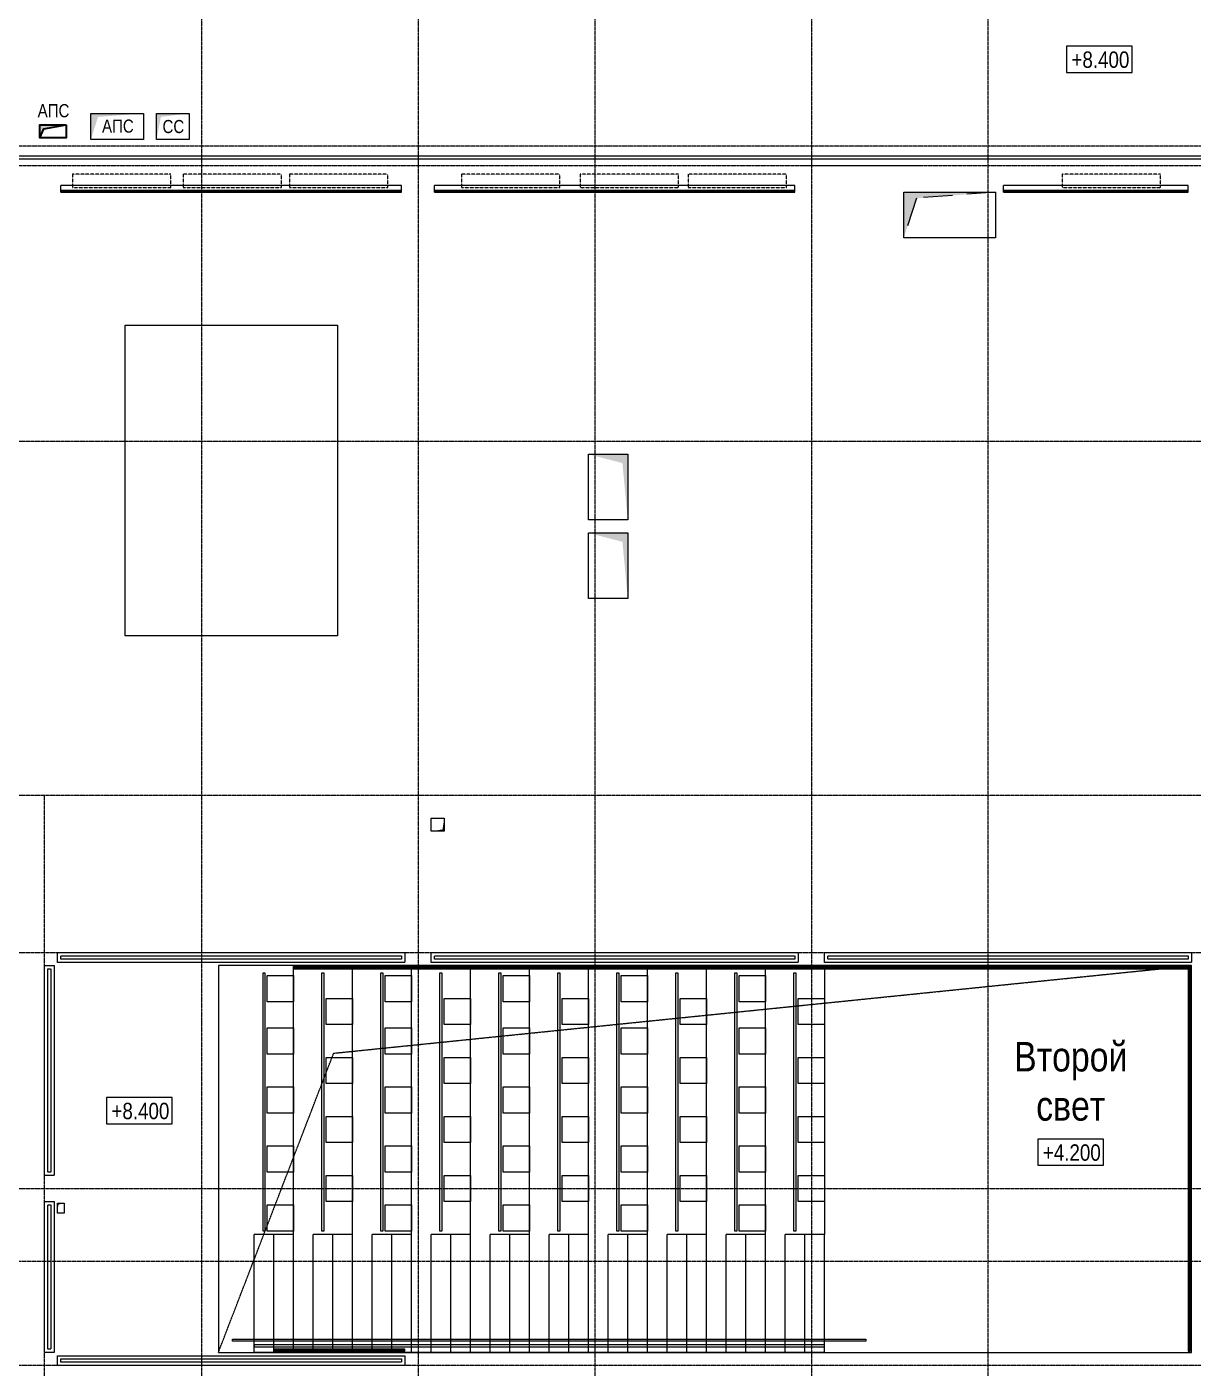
# Model space of a CAD drawing. Header units: millimetres. Extents: x -231292 to 573618, y -153144 to 564035.
# Drawn here: x -151243 to -133450, y 237355 to 257815 of the extents above; entities that cross this region are included whole.
import ezdxf
from ezdxf.enums import TextEntityAlignment as Align

# ---------------------------------------------------------------- set-up
doc = ezdxf.new("R2010")
doc.units = ezdxf.units.MM
for name, pattern in [('CENTER2', [28.575, 19.05, -3.175, 3.175, -3.175]), ('DASHED', [19.05, 12.7, -6.35]), ('HIDDEN', [9.525, 6.35, -3.175]), ('HIDDEN2', [4.7625, 3.175, -1.5875])]:
    doc.linetypes.add(name, pattern=pattern)
doc.layers.get('0').update_dxf_attribs({"color": 250})
doc.layers.add('_Оборудование СС', color=250, linetype='Continuous')
doc.layers.add('АИ_Стены_расчет', color=250, linetype='Continuous')
for name, color, linetype, lineweight in [('АР_Кровля_разуклонка', 250, 'Continuous', 9), ('АР_Мебель', 250, 'Continuous', 5), ('АР_Отметка', 7, 'Continuous', 13), ('АР_Отопительные приборы', 250, 'HIDDEN2', 0), ('АР_Разрезы марка', 250, 'Continuous', 13), ('АР_Стены ЖБ', 250, 'Continuous', 35), ('ВК_Шахты', 5, 'Continuous', 9), ('ДШ_КР', 130, 'Continuous', 35), ('Зашивки ГКЛ на всю высоту', 250, 'Continuous', 0), ('ЛК_Открытая', 250, 'Continuous', 5), ('ОВ_Классы', 250, 'Continuous', 0), ('ОВ_Кондиционирование', 250, 'Continuous', 5), ('ОВ_Шахты', 250, 'Continuous', 5), ('ОВ_Шахты_блок 4.1', 250, 'Continuous', 5), ('ПБ_Шторы', 250, 'Continuous', 5), ('РД_Ограждения', 250, 'Continuous', 5), ('РД_Оси_100', 250, 'Continuous', 0), ('СС_Отверстия', 250, 'Continuous', 9)]:
    doc.layers.add(name, color=color, linetype=linetype, lineweight=lineweight)
doc.styles.add('Arial_Narrow_08', font='ARIALN.TTF', dxfattribs={"width": 0.8})
doc.styles.add('style1', font='ARIALN.TTF')

# ---------------------------------------------------------------- blocks, each defined once
blk = doc.blocks.new('СОШ_2200_АР_ОСИ_М100_28.05.24')
at = {"layer": 'РД_Оси_100', "linetype": 'CENTER2'}
for p, q in [((73200, -6155), (73200, 139938.679)), ((79200, -6155), (79200, 139938.679)), ((85200, -6155), (85200, 139938.679)), ((-5954.958, 96300), (119910, 96300)), ((-5954.958, 90900), (119910, 90900)), ((70800, -6155), (70800, 90900)), ((-5954.958, 88500), (119910, 88500)), ((-5954.958, 84900), (119910, 84900)), ((119910, 82200), (-5954.958, 82200))]:
    blk.add_line(p, q, dxfattribs=at)
for points in [[(76500, 139938.679), (76500, -6155)], [(82500, 139938.679), (82500, -6155)], [(119910, 100950), (119410, 100800), (-5454.958, 100800), (-5954.958, 100950)], [(119910, 100350), (119410, 100500), (-5454.958, 100500), (-5954.958, 100350)]]:
    blk.add_lwpolyline(points, dxfattribs=at)
blk = doc.blocks.new('Отметка_план')
at = {"color": 7}
blk.add_lwpolyline([(0, 0), (10, 0), (10, 4), (0, 4)], close=True, dxfattribs=at)
at = {"style": 'Arial_Narrow_08', "width": 0.8}
blk.add_attdef('OTMG', text='', height=2.5, dxfattribs=at).set_placement((9.06, 0.7), align=Align.RIGHT)
blk = doc.blocks.new('otv')
at = {"linetype": 'Continuous'}
blk.add_lwpolyline([(0, -1), (0, 0), (1, 0), (1, -1)], close=True, dxfattribs=at)
blk.add_solid([(0, -1), (0, 0), (0.135, -0.137), (1, 0)], dxfattribs=at)
blk = doc.blocks.new('otv пунктир')
at = {"linetype": 'HIDDEN', "ltscale": 0.07}
blk.add_lwpolyline([(0, 0), (0, 1), (1, 1), (1, 0)], close=True, dxfattribs=at)
blk.add_lwpolyline([(0, 1), (0.135, 0.137), (1, 0)], dxfattribs=at)
blk = doc.blocks.new('sreg')
at = {"layer": 'АИ_Стены_расчет', "lineweight": 30, "true_color": 0xeb00eb}
h = blk.add_hatch(color=6, dxfattribs=at)
h.dxf.hatch_style = 1
h.paths.add_polyline_path([(187370, 78695), (187370, 78495), (187431, 78634), (187770, 78695)])
at = {"layer": 'АИ_Стены_расчет', "color": 6, "lineweight": 30, "true_color": 0xeb00eb}
blk.add_lwpolyline([(187770, 78695), (187770, 78495), (187370, 78495), (187370, 78695)], close=True, dxfattribs=at)
blk.add_lwpolyline([(187370, 78495), (187431, 78634), (187770, 78695)], dxfattribs=at)
blk = doc.blocks.new('Bottom_R_1500')
at = {"layer": 'АР_Отопительные приборы'}
blk.add_lwpolyline([(-750, -100), (750, -100), (750, 100), (-750, 100)], close=True, dxfattribs=at)

msp = doc.modelspace()

# ---------------------------------------------------------------- hatches: boundary and pattern name
at = {"layer": 'РД_Ограждения'}
h = msp.add_hatch(dxfattribs=at)
h.set_pattern_fill('ANSI31', color=256)
h.set_pattern_definition([(45, (-1505498.1033, 346430.098), (-2.24506403, 2.24506403), [])])
h.paths.add_polyline_path([(-147174.956, 243445.168), (-133524.956, 243445.168), (-133524.956, 237645.167), (-133524.956, 237615.167), (-133494.956, 237615.167), (-133494.956, 243475.168), (-147174.956, 243475.168)])
h = msp.add_hatch(dxfattribs=at)
h.set_pattern_fill('ANSI31', color=256)
h.set_pattern_definition([(45, (-1498489.6558, 331755.8047), (-2.24506403, 2.24506403), [])])
h.paths.add_polyline_path([(-147474.956, 237645.167), (-147474.956, 237615.167), (-145475.698, 237615.167), (-145475.698, 237645.167)])

# ---------------------------------------------------------------- linework, layer by layer
at = {"layer": 'АР_Кровля_разуклонка', "linetype": 'HIDDEN', "lineweight": 0}
msp.add_lwpolyline([(-149744.956, 253265.168), (-146504.956, 253265.168), (-146504.956, 248525.168), (-149744.956, 248525.168)], close=True, dxfattribs=at)
at = {"layer": 'АР_Мебель'}
msp.add_line((-137631.946, 255695.168), (-139363.726, 255695.168), dxfattribs=at)
for points in [[(-147574.956, 242945.168), (-147574.956, 243345.168), (-147174.956, 243345.168), (-147174.956, 242945.168)], [(-145774.956, 242945.168), (-145774.956, 243345.168), (-145374.956, 243345.168), (-145374.956, 242945.168)], [(-143974.956, 242945.168), (-143974.956, 243345.168), (-143574.956, 243345.168), (-143574.956, 242945.168)], [(-142174.956, 242945.168), (-142174.956, 243345.168), (-141774.956, 243345.168), (-141774.956, 242945.168)], [(-140374.956, 242945.168), (-140374.956, 243345.168), (-139974.956, 243345.168), (-139974.956, 242945.168)], [(-146674.956, 242595.168), (-146674.956, 242995.168), (-146274.956, 242995.168), (-146274.956, 242595.168)], [(-144874.956, 242595.168), (-144874.956, 242995.168), (-144474.956, 242995.168), (-144474.956, 242595.168)], [(-143074.956, 242595.168), (-143074.956, 242995.168), (-142674.956, 242995.168), (-142674.956, 242595.168)], [(-141274.956, 242595.168), (-141274.956, 242995.168), (-140874.956, 242995.168), (-140874.956, 242595.168)], [(-139474.956, 242595.168), (-139474.956, 242995.168), (-139074.956, 242995.168), (-139074.956, 242595.168)], [(-147574.956, 242145.168), (-147574.956, 242545.168), (-147174.956, 242545.168), (-147174.956, 242145.168)], [(-145774.956, 242145.168), (-145774.956, 242545.168), (-145374.956, 242545.168), (-145374.956, 242145.168)], [(-143974.956, 242145.168), (-143974.956, 242545.168), (-143574.956, 242545.168), (-143574.956, 242145.168)], [(-142174.956, 242145.168), (-142174.956, 242545.168), (-141774.956, 242545.168), (-141774.956, 242145.168)], [(-140374.956, 242145.168), (-140374.956, 242545.168), (-139974.956, 242545.168), (-139974.956, 242145.168)], [(-146674.956, 241695.168), (-146674.956, 242095.168), (-146274.956, 242095.168), (-146274.956, 241695.168)], [(-144874.956, 241695.168), (-144874.956, 242095.168), (-144474.956, 242095.168), (-144474.956, 241695.168)], [(-143074.956, 241695.168), (-143074.956, 242095.168), (-142674.956, 242095.168), (-142674.956, 241695.168)], [(-141274.956, 241695.168), (-141274.956, 242095.168), (-140874.956, 242095.168), (-140874.956, 241695.168)], [(-139474.956, 241695.168), (-139474.956, 242095.168), (-139074.956, 242095.168), (-139074.956, 241695.168)], [(-147574.956, 241245.168), (-147574.956, 241645.168), (-147174.956, 241645.168), (-147174.956, 241245.168)], [(-145774.956, 241245.168), (-145774.956, 241645.168), (-145374.956, 241645.168), (-145374.956, 241245.168)], [(-143974.956, 241245.168), (-143974.956, 241645.168), (-143574.956, 241645.168), (-143574.956, 241245.168)], [(-142174.956, 241245.168), (-142174.956, 241645.168), (-141774.956, 241645.168), (-141774.956, 241245.168)], [(-140374.956, 241245.168), (-140374.956, 241645.168), (-139974.956, 241645.168), (-139974.956, 241245.168)], [(-146674.956, 240795.168), (-146674.956, 241195.168), (-146274.956, 241195.168), (-146274.956, 240795.168)], [(-144874.956, 240795.168), (-144874.956, 241195.168), (-144474.956, 241195.168), (-144474.956, 240795.168)], [(-143074.956, 240795.168), (-143074.956, 241195.168), (-142674.956, 241195.168), (-142674.956, 240795.168)], [(-141274.956, 240795.168), (-141274.956, 241195.168), (-140874.956, 241195.168), (-140874.956, 240795.168)], [(-139474.956, 240795.168), (-139474.956, 241195.168), (-139074.956, 241195.168), (-139074.956, 240795.168)], [(-147574.956, 240345.168), (-147574.956, 240745.168), (-147174.956, 240745.168), (-147174.956, 240345.168)], [(-145774.956, 240345.168), (-145774.956, 240745.168), (-145374.956, 240745.168), (-145374.956, 240345.168)], [(-143974.956, 240345.168), (-143974.956, 240745.168), (-143574.956, 240745.168), (-143574.956, 240345.168)], [(-142174.956, 240345.168), (-142174.956, 240745.168), (-141774.956, 240745.168), (-141774.956, 240345.168)], [(-140374.956, 240345.168), (-140374.956, 240745.168), (-139974.956, 240745.168), (-139974.956, 240345.168)], [(-146674.956, 239895.168), (-146674.956, 240295.168), (-146274.956, 240295.168), (-146274.956, 239895.168)], [(-144874.956, 239895.168), (-144874.956, 240295.168), (-144474.956, 240295.168), (-144474.956, 239895.168)], [(-143074.956, 239895.168), (-143074.956, 240295.168), (-142674.956, 240295.168), (-142674.956, 239895.168)], [(-141274.956, 239895.168), (-141274.956, 240295.168), (-140874.956, 240295.168), (-140874.956, 239895.168)], [(-139474.956, 239895.168), (-139474.956, 240295.168), (-139074.956, 240295.168), (-139074.956, 239895.168)], [(-147574.956, 239445.168), (-147574.956, 239845.168), (-147174.956, 239845.168), (-147174.956, 239445.168)], [(-145774.956, 239445.168), (-145774.956, 239845.168), (-145374.956, 239845.168), (-145374.956, 239445.168)], [(-143974.956, 239445.168), (-143974.956, 239845.168), (-143574.956, 239845.168), (-143574.956, 239445.168)], [(-142174.956, 239445.168), (-142174.956, 239845.168), (-141774.956, 239845.168), (-141774.956, 239445.168)], [(-140374.956, 239445.168), (-140374.956, 239845.168), (-139974.956, 239845.168), (-139974.956, 239445.168)]]:
    msp.add_lwpolyline(points, close=True, dxfattribs=at)
at = {"layer": 'АР_Разрезы марка', "linetype": 'DASHED', "lineweight": 0}
msp.add_line((-103430.135, 238984.637), (-224293.848, 238984.637), dxfattribs=at)
at = {"layer": 'АР_Стены ЖБ', "linetype": 'HIDDEN', "lineweight": 0}
msp.add_lwpolyline([(-148320.879, 237595.173), (-146561.885, 242159.368), (-133474.879, 243495.173)], dxfattribs=at)
at = {"layer": 'АР_Стены ЖБ', "lineweight": 5}
msp.add_lwpolyline([(-148319.879, 237595.173), (-133474.879, 237595.173), (-133474.879, 243495.173), (-148319.879, 243495.173)], close=True, dxfattribs=at)
at = {"layer": 'ДШ_КР', "lineweight": 0}
msp.add_lwpolyline([(-184374.956, 255845.168), (-106819.956, 255845.168), (-106819.956, 255795.168), (-184374.956, 255795.168)], close=True, dxfattribs=at)
at = {"layer": 'Зашивки ГКЛ на всю высоту', "color": 82, "linetype": 'Continuous', "lineweight": 0, "true_color": 0x21d605}
for p, q in [((-145524.959, 255395.324), (-150724.959, 255395.167)), ((-150724.956, 255295.167), (-150724.959, 255395.167)), ((-145524.956, 255295.324), (-145524.959, 255395.324)), ((-139524.959, 255395.324), (-145024.959, 255395.167)), ((-145024.956, 255295.167), (-145024.959, 255395.167)), ((-139524.956, 255295.324), (-139524.959, 255395.324)), ((-136344.953, 255295.167), (-136344.953, 255395.167)), ((-133524.956, 255395.167), (-136344.953, 255395.167)), ((-133524.956, 255295.167), (-133524.956, 255395.167)), ((-145524.957, 255320.324), (-150724.957, 255320.167)), ((-150724.957, 255320.167), (-145524.957, 255320.324)), ((-145524.956, 255307.824), (-150724.956, 255307.667)), ((-150724.956, 255307.667), (-145524.956, 255307.824)), ((-150724.956, 255295.167), (-145524.956, 255295.324)), ((-139524.956, 255320.324), (-145024.956, 255320.167)), ((-145024.956, 255320.167), (-139524.956, 255320.324)), ((-139524.956, 255307.824), (-145024.956, 255307.667)), ((-145024.956, 255307.667), (-139524.956, 255307.824)), ((-145024.956, 255295.167), (-139524.956, 255295.324)), ((-133524.956, 255320.167), (-136344.953, 255320.167)), ((-136344.953, 255320.167), (-133524.956, 255320.167)), ((-133524.956, 255307.667), (-136344.953, 255307.667)), ((-136344.953, 255307.667), (-133524.956, 255307.667)), ((-136344.953, 255295.167), (-133524.956, 255295.167))]:
    msp.add_line(p, q, dxfattribs=at)
at = {"layer": 'ЛК_Открытая', "lineweight": 13}
for p, q in [((-146274.956, 239395.165), (-146274.956, 243495.165)), ((-145374.956, 239395.165), (-145374.956, 243495.165)), ((-144474.956, 239395.165), (-144474.956, 243495.165)), ((-143574.956, 239395.165), (-143574.956, 243495.165)), ((-142674.956, 239395.165), (-142674.956, 243495.165)), ((-141774.956, 239395.165), (-141774.956, 243495.165)), ((-140874.956, 239395.165), (-140874.956, 243495.165)), ((-139974.956, 239395.165), (-139974.956, 243495.165)), ((-147174.956, 239395.165), (-147774.956, 239395.165)), ((-147774.956, 237595.165), (-147774.956, 239395.165)), ((-147474.956, 237595.165), (-147474.956, 239395.165)), ((-147174.956, 237595.165), (-147174.956, 239395.165)), ((-146274.956, 239395.165), (-146874.956, 239395.165)), ((-146874.956, 237595.165), (-146874.956, 239395.165)), ((-146574.956, 237595.165), (-146574.956, 239395.165)), ((-146274.956, 237595.165), (-146274.956, 239395.165)), ((-145374.956, 239395.165), (-145974.956, 239395.165)), ((-145974.956, 237595.165), (-145974.956, 239395.165)), ((-145674.956, 237595.165), (-145674.956, 239395.165)), ((-145374.956, 237595.165), (-145374.956, 239395.165)), ((-144474.956, 239395.165), (-145074.956, 239395.165)), ((-145074.956, 237595.165), (-145074.956, 239395.165)), ((-144774.956, 237595.165), (-144774.956, 239395.165)), ((-144474.956, 237595.165), (-144474.956, 239395.165)), ((-143574.956, 239395.165), (-144174.956, 239395.165)), ((-144174.956, 237595.165), (-144174.956, 239395.165)), ((-143874.956, 237595.165), (-143874.956, 239395.165)), ((-143574.956, 237595.165), (-143574.956, 239395.165)), ((-142674.956, 239395.165), (-143274.956, 239395.165)), ((-143274.956, 237595.165), (-143274.956, 239395.165)), ((-142974.956, 237595.165), (-142974.956, 239395.165)), ((-142674.956, 237595.165), (-142674.956, 239395.165)), ((-142374.956, 237595.165), (-142374.956, 239395.165)), ((-142074.956, 237595.165), (-142074.956, 239395.165)), ((-141774.956, 237595.165), (-141774.956, 239395.165)), ((-141474.956, 237595.165), (-141474.956, 239395.165)), ((-141174.956, 237595.165), (-141174.956, 239395.165)), ((-140874.956, 237595.165), (-140874.956, 239395.165)), ((-140574.956, 237595.165), (-140574.956, 239395.165)), ((-140274.956, 237595.165), (-140274.956, 239395.165)), ((-139974.956, 237595.165), (-139974.956, 239395.165)), ((-139674.956, 237595.165), (-139674.956, 239395.165)), ((-139374.956, 237595.165), (-139374.956, 239395.165)), ((-139074.956, 237595.165), (-139074.956, 239395.165)), ((-139074.956, 237595.165), (-147774.956, 237595.165))]:
    msp.add_line(p, q, dxfattribs=at)
for points in [[(-147174.956, 239395.165), (-147174.956, 243495.165), (-139074.956, 243495.165), (-139074.956, 239395.165), (-139674.956, 239395.165)], [(-146274.956, 239395.165), (-146874.956, 239395.165)], [(-145374.956, 239395.165), (-145974.956, 239395.165)], [(-144474.956, 239395.165), (-145074.956, 239395.165)], [(-143574.956, 239395.165), (-144174.956, 239395.165)], [(-142674.956, 239395.165), (-143274.956, 239395.165)], [(-141774.956, 239395.165), (-142374.956, 239395.165)], [(-140874.956, 239395.165), (-141474.956, 239395.165)], [(-139974.956, 239395.165), (-140574.956, 239395.165)]]:
    msp.add_lwpolyline(points, dxfattribs=at)
at = {"layer": 'ЛК_Открытая'}
msp.add_lwpolyline([(-147774.956, 238495.165, 0, 150, 0), (-147308.707, 238495.165, 0, 0, 0), (-139074.956, 238495.165, 0, 0, 0)], format="xyseb", dxfattribs=at)
at = {"layer": 'ПБ_Шторы', "linetype": 'HIDDEN'}
for points in [[(-145474.956, 243695.168), (-145474.956, 243545.168), (-150774.956, 243545.168), (-150774.956, 243695.168)], [(-139474.956, 243695.168), (-139474.956, 243545.168), (-145074.956, 243545.168), (-145074.956, 243695.168)], [(-133474.956, 243695.168), (-133474.956, 243545.168), (-139074.956, 243545.168), (-139074.956, 243695.168)], [(-145524.956, 243645.168), (-145524.956, 243595.168), (-150724.956, 243595.168), (-150724.956, 243645.168)], [(-139524.956, 243645.168), (-139524.956, 243595.168), (-145024.956, 243595.168), (-145024.956, 243645.168)], [(-133524.956, 243645.168), (-133524.956, 243595.168), (-139024.956, 243595.168), (-139024.956, 243645.168)], [(-150974.956, 239895.168), (-150824.956, 239895.168), (-150824.956, 237595.167), (-150974.956, 237595.167)], [(-150924.956, 239845.168), (-150874.956, 239845.168), (-150874.956, 237645.167), (-150924.956, 237645.167)], [(-145474.956, 237545.167), (-145474.956, 237395.167), (-150774.956, 237395.167), (-150774.956, 237545.167)], [(-145524.956, 237495.167), (-145524.956, 237445.167), (-150724.956, 237445.167), (-150724.956, 237495.167)]]:
    msp.add_lwpolyline(points, close=True, dxfattribs=at)
at = {"layer": 'ПБ_Шторы', "linetype": 'HIDDEN', "elevation": -133.85}
for points in [[(-150974.956, 243495.168), (-150824.956, 243495.168), (-150824.956, 240295.168), (-150974.956, 240295.168)], [(-150924.956, 243445.168), (-150874.956, 243445.168), (-150874.956, 240345.168), (-150924.956, 240345.168)]]:
    msp.add_lwpolyline(points, close=True, dxfattribs=at)
at = {"layer": 'РД_Ограждения'}
for points in [[(-147174.956, 243445.168), (-133524.956, 243445.168), (-133524.956, 237645.167), (-133524.956, 237645.167), (-133524.956, 237615.167), (-133494.956, 237615.167), (-133494.956, 243475.168), (-147174.956, 243475.168), (-147174.956, 243445.168)], [(-147639.956, 239445.167), (-147639.956, 243385.168), (-147609.956, 243385.168), (-147609.956, 239445.167)], [(-146739.956, 239445.167), (-146739.956, 243385.168), (-146709.956, 243385.168), (-146709.956, 239445.167)], [(-145839.956, 239445.167), (-145839.956, 243385.168), (-145809.956, 243385.168), (-145809.956, 239445.167)], [(-144939.956, 239445.167), (-144939.956, 243385.168), (-144909.956, 243385.168), (-144909.956, 239445.167)], [(-144039.956, 239445.167), (-144039.956, 243385.168), (-144009.956, 243385.168), (-144009.956, 239445.167)], [(-143139.956, 239445.167), (-143139.956, 243385.168), (-143109.956, 243385.168), (-143109.956, 239445.167)], [(-142239.956, 239445.167), (-142239.956, 243385.168), (-142209.956, 243385.168), (-142209.956, 239445.167)], [(-141339.956, 239445.167), (-141339.956, 243385.168), (-141309.956, 243385.168), (-141309.956, 239445.167)], [(-140439.956, 239445.167), (-140439.956, 243385.168), (-140409.956, 243385.168), (-140409.956, 239445.167)], [(-139539.956, 239445.167), (-139539.956, 243385.168), (-139509.956, 243385.168), (-139509.956, 239445.167)], [(-147774.956, 237710.167), (-147774.956, 237680.167), (-139074.956, 237680.167), (-139074.956, 237710.167)], [(-147474.956, 237645.167), (-147474.956, 237615.167), (-145475.698, 237615.167), (-145475.698, 237645.167)]]:
    msp.add_lwpolyline(points, close=True, dxfattribs=at)
msp.add_lwpolyline([(-148104.956, 237765.167), (-148104.956, 237795.167), (-138444.956, 237795.167), (-138444.956, 237765.167), (-148064.956, 237765.167), (-148064.956, 237765.167), (-148104.956, 237765.167), (-148104.956, 237795.167), (-148064.956, 237795.167)], dxfattribs=at)

# ---------------------------------------------------------------- block references
at = {"layer": '_Оборудование СС', "color": 3}
msp.add_blockref('sreg', (-338412.149, 177624.801), dxfattribs=at)
at = {"layer": 'АР_Отметка'}
ref = msp.add_blockref('Отметка_план', (-135380.748, 257119.099), dxfattribs=dict(at, xscale=100, yscale=100, zscale=100))
ref.add_attrib('OTMG', '+8.400', dxfattribs={"layer": '0', "color": 0, "height": 250, "style": 'style1'}).set_placement((-134423.33, 257438.916), align=Align.TOP_RIGHT)
ref = msp.add_blockref('Отметка_план', (-150025.839, 241083.324), dxfattribs=dict(at, xscale=100, yscale=100, zscale=100))
ref.add_attrib('OTMG', '+8.400', dxfattribs={"layer": '0', "color": 0, "height": 250, "style": 'style1'}).set_placement((-149068.421, 241403.14), align=Align.TOP_RIGHT)
at = {"layer": 'АР_Отопительные приборы', "rotation": 180}
for p in [(-149796.709, 255465.17), (-148106.56, 255465.17), (-146484.797, 255465.17), (-143860.622, 255465.17), (-142053.235, 255465.17), (-140402.161, 255465.17), (-134699.61, 255465.17)]:
    msp.add_blockref('Bottom_R_1500', p, dxfattribs=at)
at = {"layer": 'ВК_Шахты', "color": 1, "xscale": 200, "yscale": 200, "rotation": 180}
msp.add_blockref('otv', (-144874.956, 245545.168), dxfattribs=at)
at = {"layer": 'ЛК_Открытая'}
ref = msp.add_blockref('Отметка_план', (-135817.221, 240449.194), dxfattribs=dict(at, xscale=100, yscale=100, zscale=100))
ref.add_attrib('OTMG', '+4.200', dxfattribs={"layer": '0', "color": 0, "height": 250, "style": 'style1'}).set_placement((-134859.803, 240769.011), align=Align.TOP_RIGHT)
at = {"layer": 'ОВ_Классы', "xscale": 700, "yscale": 1400, "rotation": 270}
msp.add_blockref('otv пунктир', (-137864.953, 255295.168), dxfattribs=at)
at = {"layer": 'ОВ_Кондиционирование', "xscale": 100, "yscale": 150}
msp.add_blockref('otv', (-150775.018, 239870.168), dxfattribs=at)
at = {"layer": 'ОВ_Шахты', "xscale": 1400, "yscale": 700}
msp.add_blockref('otv', (-137864.956, 255295.168), dxfattribs=at)
at = {"layer": 'ОВ_Шахты_блок 4.1', "xscale": 1000, "yscale": 600, "rotation": 270}
for p in [(-142074.956, 251295.168), (-142074.956, 250095.168)]:
    msp.add_blockref('otv', p, dxfattribs=at)
at = {"layer": 'РД_Оси_100'}
msp.add_blockref('СОШ_2200_АР_ОСИ_М100_28.05.24', (-221774.956, 155195.168), dxfattribs=at)
at = {"layer": 'СС_Отверстия', "yscale": 399.9999999999999}
for p, xscale in [((-150264.959, 256495.168), 799.9999999999999), ((-149264.959, 256495.168), 499.9999999999999)]:
    msp.add_blockref('otv', p, dxfattribs=dict(at, xscale=xscale))

# ---------------------------------------------------------------- texts
at = {"layer": 'ЛК_Открытая', "color": 7, "insert": (-135317.613, 241727.915), "char_height": 450, "width": 2502.5, "attachment_point": 5, "style": 'style1'}
msp.add_mtext('Второй свет', dxfattribs=at)
at = {"layer": 'СС_Отверстия', "char_height": 200, "width": 590.00022, "attachment_point": 5, "style": 'style1'}
for s, insert in [('АПС', (-150835.708, 256534.284)), ('АПС', (-149853.621, 256299.245)), ('CС', (-149007.654, 256292.615))]:
    msp.add_mtext(s, dxfattribs=dict(at, insert=insert))

doc.saveas('drawing.dxf')
